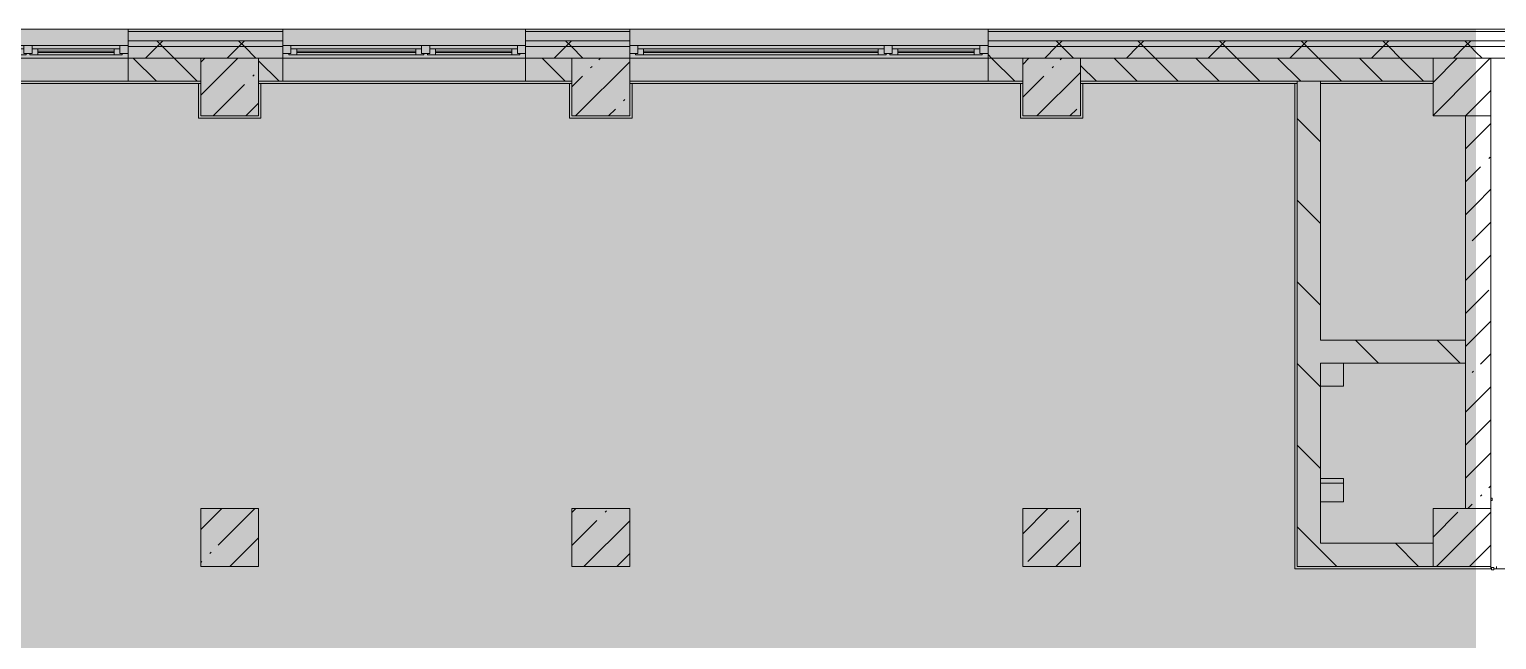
# Model space of a CAD drawing. Header units: millimetres. Extents: x 35224 to 234359, y -8553 to 29000.
# Drawn here: x 179405 to 192099, y 22065 to 27350 of the extents above; entities that cross this region are included whole.
import ezdxf

# ---------------------------------------------------------------- set-up
doc = ezdxf.new("R2010")
doc.units = ezdxf.units.MM
doc.linetypes.add('200_ШТРИХ__ш1_п0_6_', pattern=[800, 500, -300])
doc.layers.add('A-DETL-GENF-2', color=7, linetype='Continuous', lineweight=9, true_color=0xc0c0c0, transparency=0.4)
for name, color, linetype, lineweight in [('A-DETL-MBND-1', 7, '200_ШТРИХ__ш1_п0_6_', 9), ('A-WALL', 7, 'Continuous', 9), ('A-WALL-4', 7, 'Continuous', 5), ('I-WALL-3', 7, 'Continuous', 5), ('S-COLS-1', 7, 'Continuous', 5)]:
    doc.layers.add(name, color=color, linetype=linetype, lineweight=lineweight)
for name, color, linetype, lineweight, true_color in [('A-FLOR-1', 7, 'Continuous', 5, 0xb7b7b7), ('A-FLOR-2', 7, 'Continuous', 5, 0xaaaaaa), ('A-GLAZ-2', 7, 'Continuous', 5, 0x737373), ('A-WALL-5', 7, 'Continuous', 5, 0x737373), ('A-WALL-6', 7, 'Continuous', 9, 0x737373), ('I-WALL-2', 7, 'Continuous', 5, 0x737373), ('S-COLS-2', 7, 'Continuous', 5, 0x737373)]:
    doc.layers.add(name, color=color, linetype=linetype, lineweight=lineweight, true_color=true_color)
pattern_1 = [(45, (107348.7, 0), (-285.1231, 285.1231), []), (45, (107633.8, 0), (-285.1231, 285.1231), [504.031, -100.806, 16.764, -84.042])]
pattern_2 = [(45, (-84450, -22950), (-285.1231, 285.1231), []), (45, (-84164.88, -22950), (-285.1231, 285.1231), [504.031, -100.806, 16.764, -84.042])]
pattern_3 = [(45, (107348.7, 0), (-353.5534, 353.5534), []), (135, (107348.7, 0), (-353.5534, -353.5534), [])]
pattern_4 = [(135, (107348.7, 0), (-353.5534, -353.5534), [])]

# ---------------------------------------------------------------- blocks, each defined once
blk = doc.blocks.new('BSC_Колонна _Прямоугольная - 500х500-23287078-3_7_2_птичка')
at = {"layer": 'S-COLS-1'}
h = blk.add_hatch(dxfattribs=at)
h.set_pattern_fill('FP_90', color=256, style=0, pattern_type=2)
h.set_pattern_definition(pattern_2)
h.paths.add_polyline_path([(-250, -250), (120, -250), (120, 250), (-250, 250), (-250, -160)])
h = blk.add_hatch(dxfattribs=at)
h.set_pattern_fill('FP_90', color=256, style=0, pattern_type=2)
h.set_pattern_definition(pattern_2)
h.paths.add_polyline_path([(250, -250), (250, 250), (120, 250), (120, -250)])
for p, q in [((250, 250), (120, 250)), ((250, -250), (250, 250)), ((120, -250), (250, -250))]:
    blk.add_line(p, q, dxfattribs=at)
at = {"layer": 'S-COLS-2'}
for p, q in [((120, 250), (-250, 250)), ((-250, 250), (-250, -250)), ((-250, -250), (120, -250))]:
    blk.add_line(p, q, dxfattribs=at)
blk = doc.blocks.new('BSC_Колонна _Прямоугольная - 500х500-V133-3_7_2_птичка')
at = {"layer": 'S-COLS-1'}
h = blk.add_hatch(dxfattribs=at)
h.set_pattern_fill('FP_107', color=256, style=0, pattern_type=2)
h.set_pattern_definition([(45, (-77000, -22950), (-285.1231, 285.1231), []), (45, (-76714.88, -22950), (-285.1231, 285.1231), [504.031, -100.806, 16.764, -84.042])])
h.paths.add_polyline_path([(-250, -250), (250, -250), (250, 250), (-250, 250)])
at = {"layer": 'S-COLS-2'}
for p, q in [((250, 250), (-250, 250)), ((-250, 250), (-250, -250)), ((250, -250), (250, 250)), ((-250, -250), (250, -250))]:
    blk.add_line(p, q, dxfattribs=at)
blk = doc.blocks.new('BSC_Колонна _Прямоугольная - 500х500-V134-3_7_2_птичка')
at = {"layer": 'S-COLS-1'}
h = blk.add_hatch(dxfattribs=at)
h.set_pattern_fill('FP_108', color=256, style=0, pattern_type=2)
h.set_pattern_definition([(45, (-73790, -22950), (-285.1231, 285.1231), []), (45, (-73504.88, -22950), (-285.1231, 285.1231), [504.031, -100.806, 16.764, -84.042])])
h.paths.add_polyline_path([(-250, -250), (250, -250), (250, 250), (-250, 250)])
at = {"layer": 'S-COLS-2'}
for p, q in [((250, 250), (-250, 250)), ((-250, 250), (-250, -250)), ((250, -250), (250, 250)), ((-250, -250), (250, -250))]:
    blk.add_line(p, q, dxfattribs=at)
blk = doc.blocks.new('120_Окно_СКБ_2Ст - 120_Окно_СКБ_2Ст 3100х2500 _мал_створка слева_ 2-19089248-3_7_2_птичка')
at = {"layer": 'A-GLAZ-2'}
for p, q in [((-1550, -75), (-1550, -5)), ((-1550, -5), (-1480, -5)), ((1550, -5), (-1550, -5)), ((-1480, -75), (-1550, -75)), ((-1550, -75), (-1500, -75)), ((-1480, -75), (-1500, -75)), ((-1500, -75), (-1500, -85)), ((-1500, -85), (670, -85)), ((670, -85), (-1500, -85)), ((-1480, -5), (-1480, -75)), ((650, -35), (-1480, -35)), ((-1480, -35), (-1480, -75)), ((-1430, -85), (-1430, -35)), ((-1430, -55), (600, -55)), ((600, -65), (-1430, -65)), ((600, -85), (600, -35)), ((650, -75), (650, -5)), ((650, -5), (720, -5)), ((650, -75), (650, -35)), ((720, -75), (650, -75)), ((670, -75), (650, -75)), ((670, -75), (700, -75)), ((670, -85), (670, -75)), ((720, -75), (700, -75)), ((700, -75), (700, -85)), ((700, -85), (1500, -85)), ((1500, -85), (700, -85)), ((720, -5), (720, -75)), ((1480, -35), (720, -35)), ((720, -35), (720, -75)), ((770, -85), (770, -35)), ((770, -55), (1430, -55)), ((1430, -65), (770, -65)), ((1430, -85), (1430, -35)), ((1480, -75), (1480, -5)), ((1480, -5), (1550, -5)), ((1480, -75), (1480, -35)), ((1550, -75), (1480, -75)), ((1500, -75), (1480, -75)), ((1500, -75), (1550, -75)), ((1500, -85), (1500, -75)), ((1550, -5), (1550, -75))]:
    blk.add_line(p, q, dxfattribs=at)
blk = doc.blocks.new('120_Окно_СКБ_2Ст - 120_Окно_СКБ_2Ст 2100х2400 _мал створка справа_-19092174-3_7_2_птичка')
at = {"layer": 'A-GLAZ-2'}
for p, q in [((-1050, -75), (-1050, -5)), ((-1050, -5), (-980, -5)), ((1050, -5), (-1050, -5)), ((-980, -75), (-1050, -75)), ((-1050, -75), (-1000, -75)), ((-980, -75), (-1000, -75)), ((-1000, -75), (-1000, -85)), ((-1000, -85), (170, -85)), ((170, -85), (-1000, -85)), ((-980, -5), (-980, -75)), ((150, -35), (-980, -35)), ((-980, -35), (-980, -75)), ((-930, -85), (-930, -35)), ((-930, -55), (100, -55)), ((100, -65), (-930, -65)), ((100, -85), (100, -35)), ((150, -75), (150, -5)), ((150, -5), (220, -5)), ((150, -75), (150, -35)), ((220, -75), (150, -75)), ((170, -75), (150, -75)), ((170, -75), (200, -75)), ((170, -85), (170, -75)), ((220, -75), (200, -75)), ((200, -75), (200, -85)), ((200, -85), (1000, -85)), ((1000, -85), (200, -85)), ((220, -5), (220, -75)), ((980, -35), (220, -35)), ((220, -35), (220, -75)), ((270, -85), (270, -35)), ((270, -55), (930, -55)), ((930, -65), (270, -65)), ((930, -85), (930, -35)), ((980, -75), (980, -5)), ((980, -5), (1050, -5)), ((980, -75), (980, -35)), ((1050, -75), (980, -75)), ((1000, -75), (980, -75)), ((1000, -75), (1050, -75)), ((1000, -85), (1000, -75)), ((1050, -5), (1050, -75))]:
    blk.add_line(p, q, dxfattribs=at)
blk = doc.blocks.new('BSC_Колонна _Прямоугольная - 500х500-V210-3_7_2_птичка')
at = {"layer": 'S-COLS-1'}
h = blk.add_hatch(dxfattribs=at)
h.set_pattern_fill('FP_145', color=256, style=0, pattern_type=2)
h.set_pattern_definition([(45, (-80900, -22950), (-285.1231, 285.1231), []), (45, (-80614.88, -22950), (-285.1231, 285.1231), [504.031, -100.806, 16.764, -84.042])])
h.paths.add_polyline_path([(-250, -250), (250, -250), (250, 250), (-250, 250), (-250, -160)])
at = {"layer": 'S-COLS-2'}
for p, q in [((250, 250), (-250, 250)), ((-250, 250), (-250, -250)), ((250, -250), (250, 250)), ((-250, -250), (250, -250))]:
    blk.add_line(p, q, dxfattribs=at)

msp = doc.modelspace()

# ---------------------------------------------------------------- hatches: boundary and pattern name
at = {"layer": 'A-DETL-GENF-2'}
msp.add_hatch(color=256, dxfattribs=at).paths.add_polyline_path([(178200.6, -251.7), (183198.7, -251.7), (183198.7, 3288.3), (191918.7, 3288.3), (191918.7, 27348.3), (149258.7, 27348.3), (149258.7, 23888.3), (145658.8, 23888.3), (145658.8, -251.7), (177268.4, -251.7)])
at = {"layer": 'A-WALL-4'}
h = msp.add_hatch(dxfattribs=at)
h.set_pattern_fill('FP_93', color=256, style=0, pattern_type=2)
h.set_pattern_definition(pattern_3)
h.paths.add_polyline_path([(191864.9, 27200), (191918.7, 27200), (191918.7, 27250), (187698.7, 27250), (187698.7, 27200), (191717.6, 27200)])
h.paths.add_polyline_path([(183793.9, 27200), (184598.7, 27200), (184598.7, 27250), (183698.7, 27250), (183698.7, 27200)])
h.paths.add_polyline_path([(174458.7, 27200), (174458.7, 27250), (170208.7, 27250), (170208.7, 27200), (174005.7, 27200)])
h.paths.add_polyline_path([(176958.7, 27200), (178158.7, 27200), (178158.7, 27250), (176958.7, 27250)])
h.paths.add_polyline_path([(180258.7, 27200), (181598.7, 27200), (181598.7, 27250), (180258.7, 27250)])
h.paths.add_polyline_path([(168878.6, 27200), (169308.7, 27200), (169308.7, 27250), (167208.7, 27250), (167208.7, 27200), (167946.4, 27200)])
h.paths.add_polyline_path([(166082, 27200), (166308.7, 27200), (166308.7, 27250), (165208.7, 27250), (165208.7, 27200)])
h.paths.add_polyline_path([(161421, 27200), (162108.7, 27200), (162108.7, 27250), (160608.7, 27250), (160608.7, 27200)])
h.paths.add_polyline_path([(157692.2, 27200), (158108.7, 27200), (158108.7, 27250), (157009, 27250), (157009, 27200)])
h.paths.add_polyline_path([(155827.7, 27200), (156109, 27200), (156109, 27250), (155008.7, 27250), (155008.7, 27200)])
h.paths.add_polyline_path([(149408.7, 27200), (151908.7, 27200), (151908.7, 27250), (149408.7, 27250)])
h = msp.add_hatch(dxfattribs=at)
h.set_pattern_fill('FP_93', color=256, style=0, pattern_type=2)
h.set_pattern_definition(pattern_3)
h.paths.add_polyline_path([(191828.7, 27100), (191918.7, 27100), (191918.7, 27200), (187698.7, 27200), (187698.7, 27100), (191717.6, 27100)])
h.paths.add_polyline_path([(177268.4, 27100), (178158.7, 27100), (178158.7, 27200), (176958.7, 27200), (176958.7, 27100)])
h.paths.add_polyline_path([(180258.7, 27100), (181598.7, 27100), (181598.7, 27200), (180258.7, 27200)])
h.paths.add_polyline_path([(174458.7, 27100), (174458.7, 27200), (170208.7, 27200), (170208.7, 27100), (174005.7, 27100)])
h.paths.add_polyline_path([(183698.7, 27100), (184598.7, 27100), (184598.7, 27200), (183698.7, 27200)])
h.paths.add_polyline_path([(165208.7, 27100), (166308.7, 27100), (166308.7, 27200), (165208.7, 27200)])
h.paths.add_polyline_path([(161421, 27100), (162108.7, 27100), (162108.7, 27200), (160608.7, 27200), (160608.7, 27100)])
h.paths.add_polyline_path([(167208.7, 27100), (169308.7, 27100), (169308.7, 27200), (167208.7, 27200)])
h.paths.add_polyline_path([(157692.2, 27100), (158108.7, 27100), (158108.7, 27200), (157009, 27200), (157009, 27100)])
h.paths.add_polyline_path([(149508.7, 27100), (151908.7, 27100), (151908.7, 27200), (149508.7, 27200)])
h.paths.add_polyline_path([(155827.7, 27100), (156109, 27100), (156109, 27200), (155008.7, 27200), (155008.7, 27100)])
h = msp.add_hatch(dxfattribs=at)
h.set_pattern_fill('FP_93', color=256, style=0, pattern_type=2)
h.set_pattern_definition(pattern_3)
h.paths.add_polyline_path([(200508.7, 27200), (200558.7, 27200), (200558.7, 27250), (191918.7, 27250), (191918.7, 27200), (199641.3, 27200)])
h = msp.add_hatch(dxfattribs=at)
h.set_pattern_fill('FP_93', color=256, style=0, pattern_type=2)
h.set_pattern_definition(pattern_3)
h.paths.add_polyline_path([(200408.7, 27100), (200508.7, 27100), (200508.7, 27200), (191918.7, 27200), (191918.7, 27100), (199641.3, 27100)])
h = msp.add_hatch(dxfattribs=at)
h.set_pattern_fill('FP_91', color=256, style=0, pattern_type=2)
h.set_pattern_definition([(135, (107348.7, 0), (-176.7767, -176.7767), [])])
h.paths.add_polyline_path([(188498.7, 26900), (191548.7, 26900), (191548.7, 27100), (188498.7, 27100), (188498.7, 27070.9)])
h.paths.add_polyline_path([(187998.7, 26900), (187998.7, 27100), (187698.7, 27100), (187698.7, 26900), (187988.8, 26900)])
h.paths.add_polyline_path([(181388.7, 26900), (181598.7, 26900), (181598.7, 27100), (181388.7, 27100)])
h.paths.add_polyline_path([(176958.7, 26900), (177658.7, 26900), (177658.7, 27100), (176958.7, 27100)])
h.paths.add_polyline_path([(183698.7, 26900), (184098.7, 26900), (184098.7, 27100), (183698.7, 27100)])
h.paths.add_polyline_path([(180888.7, 26900), (180888.7, 27100), (180258.7, 27100), (180258.7, 26900)])
h.paths.add_polyline_path([(174108.7, 26900), (174458.7, 26900), (174458.7, 27100), (174108.7, 27100)])
h.paths.add_polyline_path([(173508.7, 26900), (173508.7, 27100), (170208.7, 27100), (170208.7, 26900), (171675.2, 26900)])
h.paths.add_polyline_path([(168878.6, 26900), (169308.7, 26900), (169308.7, 27100), (168108.7, 27100), (168108.7, 26900)])
h.paths.add_polyline_path([(167208.7, 26900), (167508.7, 26900), (167508.7, 27100), (167208.7, 27100)])
h.paths.add_polyline_path([(166082, 26900), (166308.7, 26900), (166308.7, 27100), (165208.7, 27100), (165208.7, 26900)])
h.paths.add_polyline_path([(161508.7, 26900), (161508.7, 27100), (160608.7, 27100), (160608.7, 26900), (161421, 26900)])
h.paths.add_polyline_path([(150234.5, 26900), (151908.7, 26900), (151908.7, 27100), (150108.7, 27100), (150108.7, 26900)])
h.paths.add_polyline_path([(157692.2, 26900), (158108.7, 26900), (158108.7, 27100), (157009, 27100), (157009, 26900)])
h.paths.add_polyline_path([(155508.7, 26900), (155508.7, 27100), (155008.7, 27100), (155008.7, 26900)])
at = {"layer": 'I-WALL-3'}
h = msp.add_hatch(dxfattribs=at)
h.set_pattern_fill('FP_92', color=256, style=0, pattern_type=2)
h.set_pattern_definition(pattern_4)
h.paths.add_polyline_path([(190373.8, 24259.9), (190573.8, 24259.9), (190573.8, 26900), (190373.8, 26900), (190373.8, 25103.8)])
h = msp.add_hatch(dxfattribs=at)
h.set_pattern_fill('FP_89', color=256, style=0, pattern_type=2)
h.set_pattern_definition(pattern_1)
h.paths.add_polyline_path([(191918.7, 23200), (191918.7, 26600), (191828.7, 26600), (191828.7, 23200)])
h = msp.add_hatch(dxfattribs=at)
h.set_pattern_fill('FP_89', color=256, style=0, pattern_type=2)
h.set_pattern_definition(pattern_1)
h.paths.add_polyline_path([(192048.7, 23200), (192048.7, 26600), (191918.7, 26600), (191918.7, 23200)])
h = msp.add_hatch(dxfattribs=at)
h.set_pattern_fill('FP_92', color=256, style=0, pattern_type=2)
h.set_pattern_definition(pattern_4)
h.paths.add_polyline_path([(190871.9, 24460), (191828.7, 24460), (191828.7, 24660), (190573.8, 24660), (190573.8, 24460)])
h = msp.add_hatch(dxfattribs=at)
h.set_pattern_fill('FP_92', color=256, style=0, pattern_type=2)
h.set_pattern_definition(pattern_4)
h.paths.add_polyline_path([(190373.8, 22700), (190573.8, 22700), (190573.8, 24259.9), (190373.8, 24259.9), (190373.8, 22790)])
h = msp.add_hatch(dxfattribs=at)
h.set_pattern_fill('FP_92', color=256, style=0, pattern_type=2)
h.set_pattern_definition(pattern_4)
h.paths.add_polyline_path([(191548.7, 22700), (191548.7, 22900), (190573.8, 22900), (190573.8, 22700)])
at = {"layer": 'S-COLS-1'}
h = msp.add_hatch(dxfattribs=at)
h.set_pattern_fill('FP_89', color=256, style=0, pattern_type=2)
h.set_pattern_definition(pattern_1)
h.paths.add_polyline_path([(180997.3, 26600), (181388.7, 26600), (181388.7, 27100), (180888.7, 27100), (180888.7, 26600)])
h = msp.add_hatch(dxfattribs=at)
h.set_pattern_fill('FP_89', color=256, style=0, pattern_type=2)
h.set_pattern_definition(pattern_1)
h.paths.add_polyline_path([(184598.7, 26600), (184598.7, 27100), (184098.7, 27100), (184098.7, 26600)])
h = msp.add_hatch(dxfattribs=at)
h.set_pattern_fill('FP_89', color=256, style=0, pattern_type=2)
h.set_pattern_definition(pattern_1)
h.paths.add_polyline_path([(188454.9, 26600), (188498.7, 26600), (188498.7, 27100), (187998.7, 27100), (187998.7, 26600)])
h = msp.add_hatch(dxfattribs=at)
h.set_pattern_fill('FP_89', color=256, style=0, pattern_type=2)
h.set_pattern_definition(pattern_1)
h.paths.add_polyline_path([(191548.7, 26600), (191918.7, 26600), (191918.7, 27100), (191548.7, 27100), (191548.7, 26839.2)])
h = msp.add_hatch(dxfattribs=at)
h.set_pattern_fill('FP_89', color=256, style=0, pattern_type=2)
h.set_pattern_definition(pattern_1)
h.paths.add_polyline_path([(192048.7, 26600), (192048.7, 27100), (191918.7, 27100), (191918.7, 26600)])

# ---------------------------------------------------------------- linework, layer by layer
at = {"layer": 'A-DETL-MBND-1'}
for p, q in [((190773.8, 23420), (190573.8, 23420)), ((192058.7, 23290.5), (192048.7, 23290.5)), ((192048.7, 23270.5), (192058.7, 23270.5)), ((192058.7, 23270.5), (192058.7, 23290.5))]:
    msp.add_line(p, q, dxfattribs=at)
at = {"layer": 'A-FLOR-1'}
for p, q in [((180868.7, 26580), (180868.7, 26880)), ((181408.7, 26880), (181408.7, 26580)), ((184078.7, 26580), (184078.7, 26880)), ((184618.7, 26880), (184618.7, 26580)), ((187978.7, 26580), (187978.7, 26880)), ((188518.8, 26880), (188518.8, 26580)), ((190353.8, 22680), (190353.8, 26880)), ((181408.7, 26580), (180868.7, 26580)), ((184618.7, 26580), (184078.7, 26580)), ((188518.8, 26580), (187978.7, 26580)), ((190573.8, 24459.9), (190773.8, 24459.9)), ((190773.8, 24459.9), (190773.8, 24259.9)), ((190773.8, 24259.9), (190573.8, 24259.9)), ((190573.8, 23459.9), (190773.8, 23459.9)), ((190773.8, 23459.9), (190773.8, 23259.9)), ((190773.8, 23259.9), (190573.8, 23259.9)), ((192053.3, 22680), (190353.8, 22680))]:
    msp.add_line(p, q, dxfattribs=at)
at = {"layer": 'A-FLOR-2'}
for p, q in [((192048.7, 22680), (192048.7, 22700)), ((192338.7, 22680), (192073.3, 22680)), ((192098.7, 22700), (192098.7, 22680))]:
    msp.add_line(p, q, dxfattribs=at)
at = {"layer": 'A-WALL'}
for p, q in [((200638.7, 27330), (187698.7, 27330)), ((200558.7, 27250), (187698.7, 27250)), ((200508.7, 27200), (187698.7, 27200))]:
    msp.add_line(p, q, dxfattribs=at)
at = {"layer": 'A-WALL-4'}
for p, q in [((183698.7, 27350), (157009, 27350)), ((200658.7, 27350), (183698.7, 27350)), ((187998.7, 27100), (200158.7, 27100)), ((192073.3, 22689), (192053.3, 22689)), ((192053.3, 22689), (192053.3, 22669)), ((192053.3, 22669), (192073.3, 22669)), ((192073.3, 22669), (192073.3, 22689))]:
    msp.add_line(p, q, dxfattribs=at)
at = {"layer": 'A-WALL-5'}
for p, q in [((180258.7, 27348.3), (180258.7, 26900)), ((181598.7, 26900), (181598.7, 27348.3)), ((183698.7, 27348.3), (183698.7, 26900)), ((184598.7, 27100), (184598.7, 27348.3)), ((187698.7, 27348.3), (187698.7, 26900)), ((187998.7, 27100), (176958.7, 27100)), ((180888.7, 26900), (180888.7, 27100)), ((181388.7, 27100), (181388.7, 26900)), ((184098.7, 26900), (184098.7, 27100)), ((187998.7, 26900), (187998.7, 27100)), ((188498.7, 27100), (188498.7, 26900)), ((191548.7, 26900), (191548.7, 27100)), ((180258.7, 26900), (180888.7, 26900)), ((181388.7, 26900), (181598.7, 26900)), ((183698.7, 26900), (184098.7, 26900)), ((187698.7, 26900), (187998.7, 26900)), ((188498.7, 26900), (190373.8, 26900)), ((190573.8, 26900), (191548.7, 26900))]:
    msp.add_line(p, q, dxfattribs=at)
at = {"layer": 'A-WALL-6'}
for p, q in [((181598.7, 27330), (180258.7, 27330)), ((184598.7, 27330), (183698.7, 27330)), ((181598.7, 27250), (180258.7, 27250)), ((181598.7, 27200), (180258.7, 27200)), ((184598.7, 27250), (183698.7, 27250)), ((184598.7, 27200), (183698.7, 27200)), ((190573.8, 26900), (190373.8, 26900))]:
    msp.add_line(p, q, dxfattribs=at)
at = {"layer": 'I-WALL-2'}
for p, q in [((178158.7, 27100), (180258.7, 27100)), ((181598.7, 27100), (183698.7, 27100)), ((184598.7, 27100), (187698.7, 27100)), ((180258.7, 26900), (178158.7, 26900)), ((180888.7, 26880), (178158.7, 26880)), ((184098.7, 26880), (181388.7, 26880)), ((183698.7, 26900), (181598.7, 26900)), ((187698.7, 26900), (184598.7, 26900)), ((187998.7, 26880), (184598.7, 26880)), ((190373.8, 26880), (188498.7, 26880)), ((190373.8, 26900), (190373.8, 22700)), ((190573.8, 24660), (190573.8, 26900)), ((191548.7, 26880), (190573.8, 26880)), ((191828.7, 26600), (191828.7, 23200)), ((191828.7, 24660), (190573.8, 24660)), ((190573.8, 24460), (191828.7, 24460)), ((190573.8, 22900), (190573.8, 24460)), ((191548.7, 22900), (190573.8, 22900)), ((190373.8, 22700), (191548.7, 22700))]:
    msp.add_line(p, q, dxfattribs=at)
at = {"layer": 'I-WALL-3'}
for p, q in [((192048.7, 26600), (191828.7, 26600)), ((192048.7, 23200), (192048.7, 26600))]:
    msp.add_line(p, q, dxfattribs=at)
at = {"layer": 'S-COLS-1'}
for p, q in [((192048.7, 27100), (191918.7, 27100)), ((192048.7, 26600), (192048.7, 27100)), ((191918.7, 26600), (192048.7, 26600))]:
    msp.add_line(p, q, dxfattribs=at)
at = {"layer": 'S-COLS-2'}
for p, q in [((181388.7, 27100), (180888.7, 27100)), ((180888.7, 27100), (180888.7, 26900)), ((181388.7, 26900), (181388.7, 27100)), ((184598.7, 27100), (184098.7, 27100)), ((184098.7, 27100), (184098.7, 26900)), ((184598.7, 26600), (184598.7, 27100)), ((188498.7, 27100), (187998.7, 27100)), ((187998.7, 27100), (187998.7, 26900)), ((188498.7, 26900), (188498.7, 27100)), ((191918.7, 27100), (191548.7, 27100)), ((191548.7, 27100), (191548.7, 26900)), ((180888.7, 26900), (180888.7, 26600)), ((181388.7, 26600), (181388.7, 26900)), ((184098.7, 26900), (184098.7, 26600)), ((187998.7, 26900), (187998.7, 26600)), ((188498.7, 26600), (188498.7, 26900)), ((191548.7, 26900), (191548.7, 26600)), ((180888.7, 26600), (181388.7, 26600)), ((184098.7, 26600), (184598.7, 26600)), ((187998.7, 26600), (188498.7, 26600)), ((191548.7, 26600), (191918.7, 26600))]:
    msp.add_line(p, q, dxfattribs=at)

# ---------------------------------------------------------------- block references
at = {"layer": 'A-GLAZ-2'}
for name, p in [('120_Окно_СКБ_2Ст - 120_Окно_СКБ_2Ст 2100х2400 _мал створка справа_-19092174-3_7_2_птичка', (179208.7, 27215)), ('120_Окно_СКБ_2Ст - 120_Окно_СКБ_2Ст 2100х2400 _мал створка справа_-19092174-3_7_2_птичка', (182648.7, 27215)), ('120_Окно_СКБ_2Ст - 120_Окно_СКБ_2Ст 3100х2500 _мал_створка слева_ 2-19089248-3_7_2_птичка', (186148.7, 27215))]:
    msp.add_blockref(name, p, dxfattribs=at)
at = {"layer": 'S-COLS-1'}
msp.add_blockref('BSC_Колонна _Прямоугольная - 500х500-23287078-3_7_2_птичка', (191798.7, 22950), dxfattribs=at)
at = {"layer": 'S-COLS-2'}
for name, p in [('BSC_Колонна _Прямоугольная - 500х500-V134-3_7_2_птичка', (181138.7, 22950)), ('BSC_Колонна _Прямоугольная - 500х500-V133-3_7_2_птичка', (184348.7, 22950)), ('BSC_Колонна _Прямоугольная - 500х500-V210-3_7_2_птичка', (188248.7, 22950))]:
    msp.add_blockref(name, p, dxfattribs=at)

doc.saveas('drawing.dxf')
